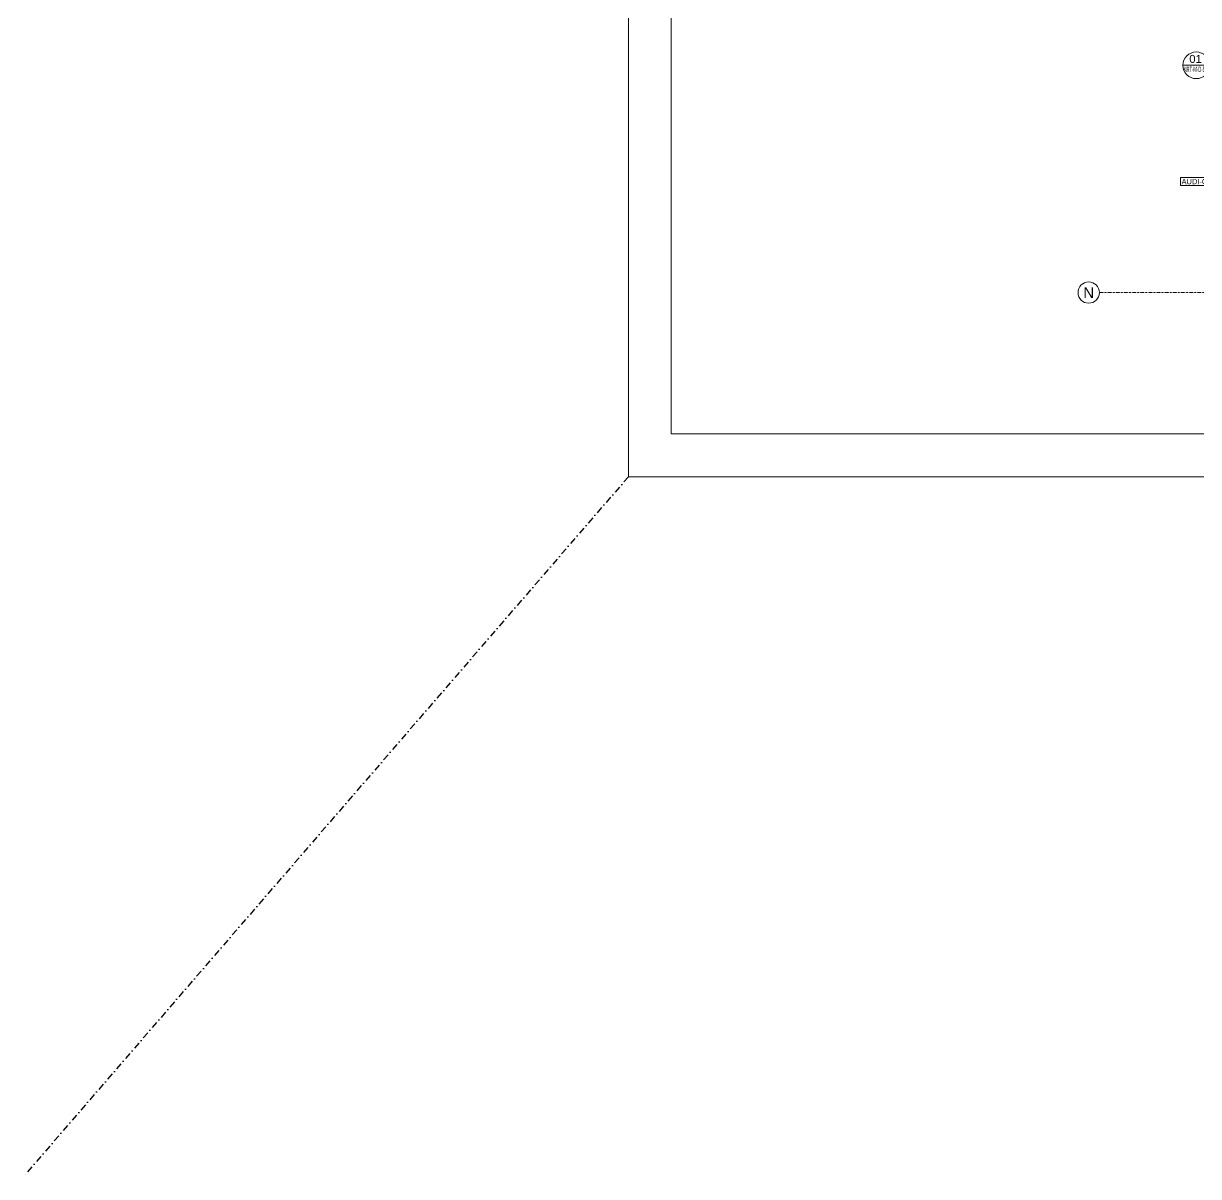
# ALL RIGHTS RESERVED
# Model space of a CAD drawing. Extents: x -1133 to 23780, y -1311 to 8245.
# Drawn here: x -1133 to 1068, y -1311 to 849 of the extents above; entities that cross this region are included whole.
import ezdxf
from ezdxf.enums import TextEntityAlignment as Align

# ---------------------------------------------------------------- set-up
doc = ezdxf.new("R2010")
doc.units = 0
doc.header["$MEASUREMENT"] = 0
doc.linetypes.add('DASHDOT', pattern=[25.4, 12.7, -6.35, 0, -6.35])
doc.linetypes.add('DASHDOT2', pattern=[0.5, 0.25, -0.125, 0, -0.125])
doc.layers.get('0').update_dxf_attribs({"color": 9, "lineweight": 9})
for name, color, linetype, lineweight in [('10', 9, 'Continuous', 9), ('21', 9, 'Continuous', 9), ('22', 8, 'Continuous', 9), ('24', 9, 'DASHDOT2', 9), ('40A', 9, 'Continuous', 9), ('E-KABLO', 7, 'Continuous', 30)]:
    doc.layers.add(name, color=color, linetype=linetype, lineweight=lineweight)
doc.styles.add('Arial', font='arial.ttf', dxfattribs={"height": 2.5})

# ---------------------------------------------------------------- blocks, each defined once
blk = doc.blocks.new('0_wallno')
blk.add_lwpolyline([(-7.84, 1.5), (7.94, 1.5), (7.94, -1.5), (-7.84, -1.5)], close=True)
blk.add_lwpolyline([(7.94, 0), (16.13, 0)])
at = {"style": 'Arial'}
blk.add_attdef('DUVARNO', text='', height=2, dxfattribs=at).set_placement((0, 0), align=Align.MIDDLE_CENTER)
blk.add_attdef('GENISLIK', text='', height=2, dxfattribs=at).set_placement((8.44, 0), align=Align.BOTTOM_LEFT)
blk.add_attdef('YUKSEKLIK', text='', height=2, dxfattribs=at).set_placement((8.44, -0.5), align=Align.TOP_LEFT)
blk = doc.blocks.new('0_detailbox1')
blk.add_lwpolyline([(10.41, -2.5), (7.91, 0), (-5, 0)])
blk.add_circle((0, 0), 5)
at = {"style": 'Arial'}
blk.add_attdef('DETAYADI', text='', height=3, dxfattribs=at).set_placement((0, 0), align=Align.BOTTOM_CENTER)
blk.add_attdef('PAFTAADI', text='', height=2, dxfattribs=at).set_placement((0, -0.5), align=Align.TOP_CENTER)
blk = doc.blocks.new('0_aks')
at = {"linetype": 'Continuous'}
blk.add_circle((0, 0), 2, dxfattribs=at)
at = {"style": 'Arial'}
blk.add_attdef('AKS', text='', height=2, dxfattribs=at).set_placement((0, 0), align=Align.MIDDLE_CENTER)
blk = doc.blocks.new('P-AKS_AUDI')
at = {"layer": '24'}
blk.add_lwpolyline([(-3840, -2440), (-3500, -2440)], dxfattribs=at)
at = {"layer": '24', "xscale": 10, "yscale": 10, "zscale": 10}
blk.add_blockref('0_aks', (-3860, -2440), dxfattribs=at).add_auto_attribs({'AKS': 'N'})
blk = doc.blocks.new('p-zemin kat')
at = {"layer": '24'}
blk.add_blockref('P-AKS_AUDI', (4722.5, 2785), dxfattribs=at)

msp = doc.modelspace()

# ---------------------------------------------------------------- linework, layer by layer
at = {"layer": '40A'}
for points in [[(5945, 4205), (0, 4205), (0, 0), (5945, 0)], [(5405.1, 80), (80, 80), (80, 4125), (5405.1, 4125)]]:
    msp.add_lwpolyline(points, close=True, dxfattribs=at)
at = {"layer": 'E-KABLO', "color": 6, "linetype": 'DASHDOT'}
msp.add_lwpolyline([(0, 0), (-1133.3, -1310.8)], dxfattribs=at)

# ---------------------------------------------------------------- block references
at = {"layer": '10'}
msp.add_blockref('p-zemin kat', (0, 0), dxfattribs=at)
at = {"layer": '21'}
ref = msp.add_blockref('0_detailbox1', (1064, 770.6), dxfattribs=dict(at, xscale=5, yscale=5, zscale=5))
ref.add_attrib('DETAYADI', '01', dxfattribs={"layer": '0', "height": 15, "style": 'Arial'}).set_placement((1062.7, 770.6), align=Align.BOTTOM_CENTER)
ref.add_attrib('PAFTAADI', 'KRT-M-D-501', dxfattribs={"layer": '0', "height": 10, "style": 'Arial', "width": 0.45}).set_placement((1064.9, 768.1), align=Align.TOP_CENTER)
at = {"layer": '22'}
ref = msp.add_blockref('0_wallno', (1073.8, 552.9), dxfattribs=dict(at, xscale=5, yscale=5, zscale=5))
ref.add_attrib('DUVARNO', 'AUDI-GC02', dxfattribs={"layer": '0', "height": 10, "style": 'Arial'}).set_placement((1073.8, 552.9), align=Align.MIDDLE_CENTER)

doc.saveas('drawing.dxf')
